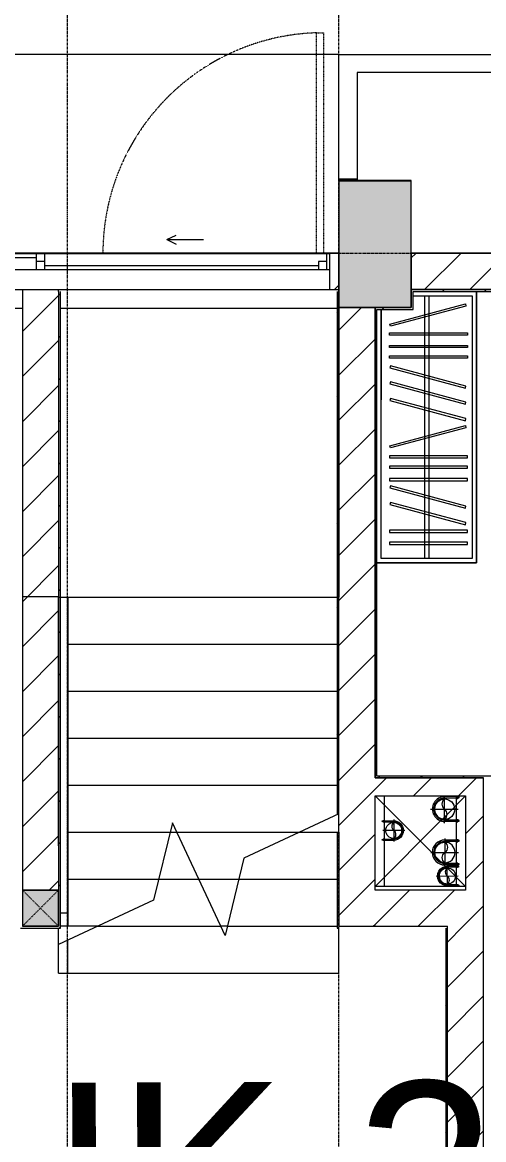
# Model space of a CAD drawing. Header units: millimetres. Extents: x -24439 to 198341, y -52871 to 149926.
# Drawn here: x 44202 to 46753, y 73337 to 79514 of the extents above; entities that cross this region are included whole.
import ezdxf

# ---------------------------------------------------------------- set-up
doc = ezdxf.new("R2010")
doc.units = ezdxf.units.MM
for name, pattern in [('Dash', [6, 3, -3]), ('Grid Line', [22.225, 12.7, -3.175, 3.175, -3.175]), ('IMPORT-CENTER _3_', [10.16, 6.35, -1.27, 1.27, -1.27]), ('NET VAN', [1.06, 0.53, -0.53]), ('Overhead', [3.96875, 2.38125, -1.5875])]:
    doc.linetypes.add(name, pattern=pattern)
for name, color, linetype, lineweight in [('0-1', 7, 'Continuous', 5), ('0-2', 9, 'Continuous', 9), ('A-DETL-GENF-2', 9, 'NET VAN', 9), ('A-DOOR', 31, 'Continuous', 9), ('A-FLOR', 192, 'Continuous', 9), ('A-FLOR-1', 9, 'Continuous', 9), ('A-FLOR-HRAL', 11, 'Continuous', 9), ('A-GLAZ', 151, 'Continuous', 9), ('A-WALL', 113, 'Continuous', 9), ('A-WALL-3', 113, 'Continuous', 18), ('A-WALL-PATT-2', 9, 'Continuous', 9), ('A-WALL-PATT-3', 111, 'Continuous', 9), ('G-IMPT', 8, 'Continuous', 9), ('G-IMPT-2', 8, 'IMPORT-CENTER _3_', 9), ('G-IMPT-6', 7, 'Continuous', 9), ('I-FURN-1', 9, 'Continuous', 9), ('I-WALL-1', 253, 'Continuous', 18), ('I-WALL-3', 2, 'Continuous', 18), ('M-EQPM', 50, 'Continuous', 9), ('S-BEAM-1', 9, 'Continuous', 9), ('S-COLS', 52, 'Continuous', 9), ('S-COLS-1', 254, 'Continuous', 5), ('S-COLS-2', 253, 'Continuous', 18), ('S-COLS-4', 52, 'Continuous', 18), ('S-COLS-5', 52, 'Dash', 9), ('S-COLS-HDLN', 52, 'Dash', 9), ('S-GRID-1', 1, 'Grid Line', 9), ('S-STRS', 31, 'Continuous', 9), ('S-STRS-MBND', 31, 'Overhead', 9), ('S-STRS-MBND-1', 31, 'Continuous', 9)]:
    doc.layers.add(name, color=color, linetype=linetype, lineweight=lineweight)
doc.styles.add('Arial_4', font='arial_0.ttf', dxfattribs={"height": 1000})
pattern_1 = [(45, (0, 0), (-116.67262, 116.67262), [])]
pattern_2 = [(45, (0, 0), (-124.4508, 124.4508), [])]

# ---------------------------------------------------------------- blocks, each defined once
blk = doc.blocks.new('NCV_TKTC_KET CAU_rvt-1-TKCS_MB ĐỊNH VỊ CAO ĐỘ THIẾT KẾ')
at = {"layer": 'S-COLS-1'}
blk.add_hatch(color=256, dxfattribs=at).paths.add_polyline_path([(46352.6, 77936.9), (46352.6, 78636.9), (45952.6, 78636.9), (45952.6, 77936.9)])
at = {"layer": 'A-FLOR-1'}
for p, q in [((44453, 76336.9), (45942.6, 76336.9)), ((46152.6, 74737.4), (46152.6, 75237.4)), ((46652.6, 74737.4), (46152.6, 74737.4))]:
    blk.add_line(p, q, dxfattribs=at)
at = {"layer": 'S-BEAM-1'}
for p, q in [((42652.6, 77933.2), (44202.6, 77933.2)), ((44412.3, 77933.2), (45942.8, 77933.2))]:
    blk.add_line(p, q, dxfattribs=at)
at = {"layer": 'S-COLS-2'}
for p, q in [((46352.6, 78636.9), (45952.6, 78636.9)), ((45952.6, 78636.9), (45952.6, 77936.9)), ((46352.6, 77936.9), (46352.6, 78636.9)), ((45952.6, 77936.9), (46352.6, 77936.9))]:
    blk.add_line(p, q, dxfattribs=at)
blk = doc.blocks.new('TU QUAN AO-SUITE ROOM_3 - TU QUAN AO-SUITE ROOM_3-V119-TKCS_MB ĐỊNH VỊ CAO ĐỘ THIẾT KẾ')
at = {"layer": 'I-FURN-1'}
for p, q in [((0, -1500), (0, 0)), ((0, 0), (0, -1500)), ((-350, -24), (-24, -24)), ((-287, -24), (-287, -576)), ((-263, -24), (-263, -576)), ((-24, -24), (-24, -1476)), ((-526, -1476), (-526, -100)), ((-526, -100), (-526, -600)), ((-478.3, -181.1), (-61.3, -69.4)), ((-58.2, -80.9), (-475.2, -192.7)), ((-61.3, -69.4), (-58.2, -80.9)), ((-475.2, -192.7), (-478.3, -181.1)), ((-480.1, -229.7), (-50.1, -229.7)), ((-480.1, -241.7), (-480.1, -229.7)), ((-50.1, -241.7), (-480.1, -241.7)), ((-50.1, -229.7), (-50.1, -241.7)), ((-480.1, -299.2), (-50.1, -299.2)), ((-480.1, -311.2), (-480.1, -299.2)), ((-50.1, -299.2), (-50.1, -311.2)), ((-50.1, -311.2), (-480.1, -311.2)), ((-480.1, -356.4), (-50.1, -356.4)), ((-480.1, -368.4), (-480.1, -356.4)), ((-50.1, -368.4), (-480.1, -368.4)), ((-50.1, -356.4), (-50.1, -368.4)), ((-475.2, -411.5), (-478.3, -423.1)), ((-478.3, -423.1), (-61.3, -534.9)), ((-58.2, -523.3), (-475.2, -411.5)), ((-475.2, -500.3), (-478.3, -511.9)), ((-478.3, -511.9), (-61.3, -623.6)), ((-58.2, -612.1), (-475.2, -500.3)), ((-61.3, -534.9), (-58.2, -523.3)), ((-526, -1476), (-526, -600)), ((-475.2, -591.5), (-478.3, -603.1)), ((-478.3, -603.1), (-61.3, -714.9)), ((-58.2, -703.3), (-475.2, -591.5)), ((-287, -576), (-287, -1476)), ((-263, -576), (-263, -1476)), ((-61.3, -623.6), (-58.2, -612.1)), ((-61.3, -714.9), (-58.2, -703.3)), ((-478.3, -853.9), (-61.3, -742.1)), ((-58.2, -753.7), (-475.2, -865.5)), ((-61.3, -742.1), (-58.2, -753.7)), ((-475.2, -865.5), (-478.3, -853.9)), ((-480.1, -908.6), (-480.1, -920.6)), ((-480.1, -908.6), (-480.1, -920.6)), ((-50.1, -908.6), (-480.1, -908.6)), ((-480.1, -920.6), (-50.1, -920.6)), ((-50.1, -920.6), (-50.1, -908.6)), ((-480.1, -965.8), (-480.1, -977.8)), ((-480.1, -965.8), (-480.1, -977.8)), ((-50.1, -965.8), (-480.1, -965.8)), ((-480.1, -977.8), (-50.1, -977.8)), ((-50.1, -977.8), (-50.1, -965.8)), ((-480.1, -1035.3), (-480.1, -1047.3)), ((-480.1, -1035.3), (-480.1, -1047.3)), ((-50.1, -1035.3), (-480.1, -1035.3)), ((-480.1, -1047.3), (-50.1, -1047.3)), ((-50.1, -1047.3), (-50.1, -1035.3)), ((-475.2, -1075.3), (-478.3, -1086.9)), ((-478.3, -1086.9), (-61.3, -1198.6)), ((-58.2, -1187.1), (-475.2, -1075.3)), ((-475.2, -1166.5), (-478.3, -1178.1)), ((-58.2, -1278.3), (-475.2, -1166.5)), ((-478.3, -1178.1), (-61.3, -1289.9)), ((-61.3, -1198.6), (-58.2, -1187.1)), ((-61.3, -1289.9), (-58.2, -1278.3)), ((-480.1, -1320.5), (-480.1, -1332.5)), ((-480.1, -1320.5), (-480.1, -1332.5)), ((-50.1, -1320.5), (-480.1, -1320.5)), ((-480.1, -1332.5), (-50.1, -1332.5)), ((-50.1, -1332.5), (-50.1, -1320.5)), ((-480.1, -1386.9), (-480.1, -1398.9)), ((-480.1, -1386.9), (-480.1, -1398.9)), ((-50.1, -1386.9), (-480.1, -1386.9)), ((-480.1, -1398.9), (-50.1, -1398.9)), ((-50.1, -1398.9), (-50.1, -1386.9)), ((-24, -1476), (-526, -1476)), ((-550, -1500), (0, -1500)), ((0, -1500), (-550, -1500))]:
    blk.add_line(p, q, dxfattribs=at)
blk = doc.blocks.new('NCV_TKTC_TANG 1_rvt-1-TKCS_MB ĐỊNH VỊ CAO ĐỘ THIẾT KẾ')
at = {"layer": 'A-WALL-PATT-2'}
h = blk.add_hatch(dxfattribs=at)
h.set_pattern_fill('FP_3', color=256, style=0, pattern_type=2)
h.set_pattern_definition(pattern_1)
h.paths.add_polyline_path([(50452.5, 78026.9), (50452.6, 78026.9), (50452.5, 78036.9), (46352.6, 78036.9), (46352.6, 78026.9), (50442.6, 78026.9)])
h = blk.add_hatch(dxfattribs=at)
h.set_pattern_fill('FP_3', color=256, style=0, pattern_type=2)
h.set_pattern_definition(pattern_1)
h.paths.add_polyline_path([(46162.6, 75346.9), (46162.6, 77936.9), (46152.6, 77936.9), (46152.6, 75346.9)])
h = blk.add_hatch(dxfattribs=at)
h.set_pattern_fill('FP_3', color=256, style=0, pattern_type=2)
h.set_pattern_definition(pattern_1)
h.paths.add_polyline_path([(46352.6, 77926.9), (46352.6, 77936.9), (46162.6, 77936.9), (46162.6, 77926.9)])
h = blk.add_hatch(dxfattribs=at)
h.set_pattern_fill('FP_3', color=256, style=0, pattern_type=2)
h.set_pattern_definition(pattern_1)
h.paths.add_polyline_path([(46152.6, 75336.9), (46852.6, 75336.9), (46852.6, 75346.9), (46152.6, 75346.9)])
h.paths.add_polyline_path([(47652.6, 75336.9), (50452.6, 75336.9), (50452.6, 75346.9), (47652.6, 75346.9)])
at = {"layer": 'I-WALL-1'}
for p, q in [((49052.5, 78036.9), (46352.6, 78036.9)), ((46352.6, 78036.9), (46352.6, 78026.9)), ((46352.6, 78026.9), (46352.6, 77936.9)), ((46362.6, 78026.9), (50442.6, 78026.9)), ((46362.6, 77926.9), (46362.6, 78026.9)), ((46162.6, 77936.9), (46152.6, 77936.9)), ((46152.6, 77936.9), (46152.6, 75346.9)), ((46352.6, 77936.9), (46162.6, 77936.9)), ((46162.6, 75346.9), (46162.6, 77926.9)), ((46162.6, 77926.9), (46352.6, 77926.9)), ((46352.6, 77926.9), (46362.6, 77926.9)), ((46152.6, 75346.9), (46152.6, 75336.9)), ((46152.6, 75336.9), (46752.6, 75336.9)), ((46852.6, 75346.9), (46162.6, 75346.9))]:
    blk.add_line(p, q, dxfattribs=at)
at = {"layer": 'I-FURN-1'}
blk.add_blockref('TU QUAN AO-SUITE ROOM_3 - TU QUAN AO-SUITE ROOM_3-V119-TKCS_MB ĐỊNH VỊ CAO ĐỘ THIẾT KẾ', (46712.6, 78026.9), dxfattribs=at)
blk = doc.blocks.new('FD_01 - FD_01-1200x2200mm-1787917-TKCS_MB ĐỊNH VỊ CAO ĐỘ THIẾT KẾ')
at = {"layer": 'A-DETL-GENF-2'}
for p, q in [((570, 100), (570, 1320)), ((570, 1320), (610, 1320)), ((610, 1320), (610, 100))]:
    blk.add_line(p, q, dxfattribs=at)
blk.add_arc((610, 100), 1220, 91.87889, 180, dxfattribs=at)
blk = doc.blocks.new('1_FAMILY RVT - W01-WxH 1000x3200-3536800-TKCS_MB ĐỊNH VỊ CAO ĐỘ THIẾT KẾ')
at = {"layer": 'A-GLAZ'}
for p, q in [((698.4, 172.39), (749.2, 197.79)), ((698.4, 172.39), (749.2, 146.99)), ((698.4, 172.39), (901.6, 172.39)), ((-1600, 96.19), (-1600, -103.81)), ((1600, 96.19), (-1600, 96.19)), ((-1600, 96.19), (-1536.5, 96.19)), ((-1580.95, 96.19), (-1580.95, 7.29)), ((-1536.5, 96.19), (-22.225, 96.19)), ((-1536.5, 96.19), (-1536.5, 51.74)), ((-1536.5, 73.965), (-22.225, 73.965)), ((-22.225, 7.29), (-22.225, 96.19)), ((-22.225, 96.19), (22.225, 96.19)), ((22.225, 96.19), (1580.95, 96.19)), ((22.225, 96.19), (22.225, 7.29)), ((1580.95, 96.19), (1600, 96.19)), ((1580.95, 96.19), (1580.95, 7.29)), ((1600, -103.81), (1600, 96.19)), ((-1600, 7.29), (-1580.95, 7.29)), ((-1536.5, 51.74), (-1580.95, 51.74)), ((-1580.95, 7.29), (-22.225, 7.29)), ((22.225, 51.74), (-22.225, 51.74)), ((-22.225, 7.29), (22.225, 7.29)), ((22.225, 29.515), (1536.5, 29.515)), ((22.225, 7.29), (1536.5, 7.29)), ((1536.5, 51.74), (1536.5, 7.29)), ((1580.95, 51.74), (1536.5, 51.74)), ((1536.5, 7.29), (1600, 7.29)), ((-1600, -103.81), (1600, -103.81))]:
    blk.add_line(p, q, dxfattribs=at)
blk = doc.blocks.new('Top Rail Type - Top Rail_Internal_-1529855-TKCS_MB ĐỊNH VỊ CAO ĐỘ THIẾT KẾ')
at = {"layer": 'A-FLOR-HRAL'}
for p, q in [((44412.6, 76336.9), (44453, 76336.9)), ((44453, 76336.9), (44453, 74591.5)), ((44412.6, 74591.5), (44453, 74591.5)), ((44453, 74591.5), (44453, 74516.9))]:
    blk.add_line(p, q, dxfattribs=at)
blk = doc.blocks.new('Top Rail Type - Top Rail_Internal_-V166-TKCS_MB ĐỊNH VỊ CAO ĐỘ THIẾT KẾ')
at = {"layer": 'A-FLOR-HRAL'}
for p, q in [((44412.6, 76336.9), (44453, 76336.9)), ((44453, 74591.5), (44453, 76336.9)), ((44453, 74516.9), (44453, 74591.5))]:
    blk.add_line(p, q, dxfattribs=at)
blk = doc.blocks.new('Top Rail Type - Top Rail_Internal_-1747916-TKCS_MB ĐỊNH VỊ CAO ĐỘ THIẾT KẾ')
at = {"layer": 'A-FLOR-HRAL'}
for p, q in [((44453, 74439), (44403, 74415.7)), ((44453, 74256.9), (44453, 74439)), ((44403, 74256.9), (44403, 74415.7)), ((44403, 74256.9), (44453, 74256.9))]:
    blk.add_line(p, q, dxfattribs=at)
blk = doc.blocks.new('TKTC_XREF_251221_MB TANG 1 - TKTC_XREF_260130_MB TANG 1_dwg_CUM U_DN100-4202115-TKCS_MB ĐỊNH VỊ CAO ĐỘ THIẾT KẾ')
at = {"layer": 'G-IMPT'}
blk.add_hatch(color=256, dxfattribs=at).paths.add_polyline_path([(0, -61), (0, -57), (14.8, -55.1), (28.5, -49.4), (40.3, -40.3), (49.4, -28.5), (55.1, -14.8), (57, 0), (55.1, 14.8), (49.4, 28.5), (40.3, 40.3), (28.5, 49.4), (14.8, 55.1), (0, 57), (0, 61), (15.8, 58.9), (35.4, 49), (43.1, 43.1), (52.8, 30.5), (58.9, 15.8), (61, 0), (58.9, -15.8), (52.8, -30.5), (43.1, -43.1), (30.5, -52.8), (15.8, -58.9)])
for p, q in [((-79.1, 66.6), (-79.1, 63.4)), ((-76.6, 66.6), (-76.6, 63.4)), ((-74.6, 66.6), (-74.6, 63.4)), ((-72.7, 69.3), (-72.7, 60.7)), ((-66.9, 67.9), (-71.7, 67.9)), ((-66.9, 62.1), (-71.7, 62.1)), ((-65, 69), (0, 69)), ((-79.1, -63.4), (-79.1, -66.6)), ((-76.6, -63.4), (-76.6, -66.6)), ((-74.6, -63.4), (-74.6, -66.6)), ((-72.7, -60.7), (-72.7, -69.3)), ((-66.9, -62.1), (-71.7, -62.1)), ((-66.9, -67.9), (-71.7, -67.9)), ((-65, -69), (0, -69))]:
    blk.add_line(p, q, dxfattribs=at)
at = {"layer": 'G-IMPT', "flags": 128}
for points in [[(-72.7, 67.6), (-78.1, 67.6), (-78.1, 62.4), (-72.7, 62.4)], [(-71.7, 59.2), (-66.9, 59.2), (-66.9, 70.8), (-71.7, 70.8)], [(-66.9, 70.8), (-66.9, 72.7), (-65, 72.7), (-65, 57.3), (-66.9, 57.3), (-66.9, 59.2)], [(-65, 61), (0, 61), (0, 57)], [(-72.7, -62.4), (-78.1, -62.4), (-78.1, -67.6), (-72.7, -67.6)], [(-71.7, -70.8), (-66.9, -70.8), (-66.9, -59.2), (-71.7, -59.2)], [(-66.9, -59.2), (-66.9, -57.3), (-65, -57.3), (-65, -72.7), (-66.9, -72.7), (-66.9, -70.8)], [(-65, -61), (0, -61), (0, -57)]]:
    blk.add_lwpolyline(points, dxfattribs=at)
at = {"layer": 'G-IMPT'}
for centre, radius, start, end in [((-78.1, 66.6), 0.96, 90, 180), ((-78.1, 63.4), 0.96, 180, 270), ((-71.1, 69.3), 1.56, 112.61986, 247.38014), ((-67.9, 65), 4.8, 143.1301, 216.8699), ((-71.1, 60.7), 1.56, 112.61986, 247.38014), ((0, 0), 69, 270, 90), ((0, 0), 61, 270, 90), ((0, 0), 57, 270, 90), ((-78.1, -63.4), 0.96, 90, 180), ((-78.1, -66.6), 0.96, 180, 270), ((-71.1, -60.7), 1.56, 112.61986, 247.38014), ((-67.9, -65), 4.8, 143.1301, 216.8699), ((-71.1, -69.3), 1.56, 112.61986, 247.38014)]:
    blk.add_arc(centre, radius, start, end, dxfattribs=at)
blk = doc.blocks.new('TKTC_XREF_251221_MB TANG 1 - TKTC_XREF_260130_MB TANG 1_dwg_$cc-4202117-TKCS_MB ĐỊNH VỊ CAO ĐỘ THIẾT KẾ')
at = {"layer": 'G-IMPT'}
blk.add_circle((0, 0), 0.5, dxfattribs=at)
for centre, radius, start, end in [((0, 0), 0.5, 90, 270), ((0.188, 0.25), 0.313, 126.8699, 233.1301), ((-0.188, -0.25), 0.313, 306.8699, 53.1301)]:
    blk.add_arc(centre, radius, start, end, dxfattribs=at)
at = {"layer": 'G-IMPT-2'}
for p, q in [((-0.673, 0), (0.673, 0)), ((0, -0.673), (0, 0.673))]:
    blk.add_line(p, q, dxfattribs=at)
blk = doc.blocks.new('TKTC_XREF_251221_MB TANG 1 - TKTC_XREF_260130_MB TANG 1_dwg_$cc-V252-TKCS_MB ĐỊNH VỊ CAO ĐỘ THIẾT KẾ')
at = {"layer": 'G-IMPT'}
blk.add_circle((0, 0), 0.5, dxfattribs=at)
for centre, radius, start, end in [((0, 0), 0.5, 90, 270), ((0.188, 0.25), 0.313, 126.8699, 233.1301), ((-0.188, -0.25), 0.313, 306.8699, 53.1301)]:
    blk.add_arc(centre, radius, start, end, dxfattribs=at)
at = {"layer": 'G-IMPT-2'}
for p, q in [((0, -0.673), (0, 0.647)), ((-0.673, 0), (0.673, 0))]:
    blk.add_line(p, q, dxfattribs=at)
blk = doc.blocks.new('TKTC_XREF_251221_MB TANG 1 - TKTC_XREF_260130_MB TANG 1_dwg_$cc-4202118-TKCS_MB ĐỊNH VỊ CAO ĐỘ THIẾT KẾ')
at = {"layer": 'G-IMPT'}
blk.add_circle((0, 0), 0.5, dxfattribs=at)
for centre, radius, start, end in [((0, 0), 0.5, 90, 270), ((0.188, 0.25), 0.313, 126.8699, 233.1301), ((-0.188, -0.25), 0.313, 306.8699, 53.1301)]:
    blk.add_arc(centre, radius, start, end, dxfattribs=at)
at = {"layer": 'G-IMPT-2'}
for p, q in [((-0.673, 0), (0.673, 0)), ((0, -0.673), (0, 0.673))]:
    blk.add_line(p, q, dxfattribs=at)
blk = doc.blocks.new('TKTC_XREF_251221_MB TANG 1 - TKTC_XREF_260130_MB TANG 1_dwg_$cc-4202122-TKCS_MB ĐỊNH VỊ CAO ĐỘ THIẾT KẾ')
at = {"layer": 'G-IMPT'}
blk.add_circle((0, 0), 0.5, dxfattribs=at)
for centre, radius, start, end in [((0, 0), 0.5, 90, 270), ((0.188, 0.25), 0.313, 126.8699, 233.1301), ((-0.188, -0.25), 0.313, 306.8699, 53.1301)]:
    blk.add_arc(centre, radius, start, end, dxfattribs=at)
at = {"layer": 'G-IMPT-2'}
for p, q in [((0, -0.673), (0, 0.673)), ((-0.673, 0), (0.673, 0))]:
    blk.add_line(p, q, dxfattribs=at)
blk = doc.blocks.new('TKTC_XREF_251221_MB TANG 1 - TKTC_XREF_260130_MB TANG 1_dwg_CUM U_DN100-4202112-TKCS_MB ĐỊNH VỊ CAO ĐỘ THIẾT KẾ')
at = {"layer": 'G-IMPT'}
blk.add_hatch(color=256, dxfattribs=at).paths.add_polyline_path([(0, 61), (0, 57), (14.8, 55.1), (28.5, 49.4), (40.3, 40.3), (49.4, 28.5), (55.1, 14.8), (57, 0), (55.1, -14.8), (49.4, -28.5), (40.3, -40.3), (28.5, -49.4), (14.8, -55.1), (0, -57), (0, -61), (15.8, -58.9), (30.5, -52.8), (43.1, -43.1), (52.8, -30.5), (58.9, -15.8), (61, 0), (58.9, 15.8), (52.8, 30.5), (43.1, 43.1), (30.5, 52.8), (15.8, 58.9)])
for p, q in [((-79.1, 66.6), (-79.1, 63.4)), ((-76.6, 66.6), (-76.6, 63.4)), ((-74.6, 66.6), (-74.6, 63.4)), ((-72.7, 69.3), (-72.7, 60.7)), ((-66.9, 67.9), (-71.7, 67.9)), ((-66.9, 62.1), (-71.7, 62.1)), ((-65, 69), (0, 69)), ((-72.7, -60.7), (-72.7, -69.3)), ((-79.1, -63.4), (-79.1, -66.6)), ((-76.6, -63.4), (-76.6, -66.6)), ((-74.6, -63.4), (-74.6, -66.6)), ((-66.9, -62.1), (-71.7, -62.1)), ((-66.9, -67.9), (-71.7, -67.9)), ((-65, -69), (0, -69))]:
    blk.add_line(p, q, dxfattribs=at)
at = {"layer": 'G-IMPT', "flags": 128}
for points in [[(-72.7, 67.6), (-78.1, 67.6), (-78.1, 62.4), (-72.7, 62.4)], [(-71.7, 59.2), (-66.9, 59.2), (-66.9, 70.8), (-71.7, 70.8)], [(-66.9, 70.8), (-66.9, 72.7), (-65, 72.7), (-65, 57.3), (-66.9, 57.3), (-66.9, 59.2)], [(-65, 61), (0, 61), (0, 57)], [(-71.7, -70.8), (-66.9, -70.8), (-66.9, -59.2), (-71.7, -59.2)], [(-66.9, -59.2), (-66.9, -57.3), (-65, -57.3), (-65, -72.7), (-66.9, -72.7), (-66.9, -70.8)], [(-65, -61), (0, -61), (0, -57)], [(-72.7, -62.4), (-78.1, -62.4), (-78.1, -67.6), (-72.7, -67.6)]]:
    blk.add_lwpolyline(points, dxfattribs=at)
at = {"layer": 'G-IMPT'}
for centre, radius, start, end in [((-78.1, 66.6), 0.96, 90, 180), ((-78.1, 63.4), 0.96, 180, 270), ((-71.1, 69.3), 1.56, 112.61986, 247.38014), ((-67.9, 65), 4.8, 143.1301, 216.8699), ((-71.1, 60.7), 1.56, 112.61986, 247.38014), ((0, 0), 69, 270, 90), ((0, 0), 61, 270, 90), ((0, 0), 57, 270, 90), ((-71.1, -60.7), 1.56, 112.61986, 247.38014), ((-78.1, -63.4), 0.96, 90, 180), ((-78.1, -66.6), 0.96, 180, 270), ((-67.9, -65), 4.8, 143.1301, 216.8699), ((-71.1, -69.3), 1.56, 112.61986, 247.38014)]:
    blk.add_arc(centre, radius, start, end, dxfattribs=at)
blk = doc.blocks.new('TKTC_XREF_251221_MB TANG 1 - TKTC_XREF_260130_MB TANG 1_dwg-4202109-TKCS_MB ĐỊNH VỊ CAO ĐỘ THIẾT KẾ')
at = {"layer": 'G-IMPT'}
blk.add_line((-148199.1, -323108.1), (-156799.1, -323108.1), dxfattribs=at)
at = {"layer": 'G-IMPT', "flags": 128}
for points in [[(-157199.1, -323108.1), (-160499, -323108.1), (-160499, -322706.4), (-160899, -322706.4), (-160899, -322709.7)], [(-156799.1, -322709.7), (-156799.1, -322706.4), (-157199.1, -322706.4), (-157199.1, -322709.7)], [(-156999.1, -326109.3), (-156949.1, -326109.7), (-156949.1, -326609.5), (-156998.9, -326609.2), (-156998.9, -326109.3)], [(-156549.2, -326109.3), (-156499.2, -326109.7), (-156499.2, -326609.5), (-156548.9, -326609.2), (-156548.9, -326109.3)]]:
    blk.add_lwpolyline(points, dxfattribs=at)
for name, p, xscale, yscale, zscale, rotation in [('TKTC_XREF_251221_MB TANG 1 - TKTC_XREF_260130_MB TANG 1_dwg_$cc-V252-TKCS_MB ĐỊNH VỊ CAO ĐỘ THIẾT KẾ', (-156615.8, -326182.8), 113.7150000000092, 113.7150000000092, 113.7150000000092, 359.9990086636432), ('TKTC_XREF_251221_MB TANG 1 - TKTC_XREF_260130_MB TANG 1_dwg_CUM U_DN100-4202112-TKCS_MB ĐỊNH VỊ CAO ĐỘ THIẾT KẾ', (-156614, -326181.8), 0.9975000000000005, 0.9975000000000005, 0.9975000000000005, 180.000991338195), ('TKTC_XREF_251221_MB TANG 1 - TKTC_XREF_260130_MB TANG 1_dwg_$cc-4202118-TKCS_MB ĐỊNH VỊ CAO ĐỘ THIẾT KẾ', (-156895.4, -326300.2), 90.00000000005119, 90.00000000005119, 90.00000000005119, 180.3740267799373), ('TKTC_XREF_251221_MB TANG 1 - TKTC_XREF_260130_MB TANG 1_dwg_CUM U_DN100-4202112-TKCS_MB ĐỊNH VỊ CAO ĐỘ THIẾT KẾ', (-156613.9, -326421.9), 0.9974999999999965, 0.9974999999999965, 0.9974999999999965, 180.0009913385626), ('TKTC_XREF_251221_MB TANG 1 - TKTC_XREF_260130_MB TANG 1_dwg_$cc-4202117-TKCS_MB ĐỊNH VỊ CAO ĐỘ THIẾT KẾ', (-156600, -326552.1), 90.00000000005119, 90.00000000005119, 90.00000000005119, 0.3740267799372842)]:
    blk.add_blockref(name, p, dxfattribs=dict(xscale=xscale, yscale=yscale, zscale=zscale, rotation=rotation))
at = {"extrusion": (0, 0, -1)}
for name, p, xscale, yscale, zscale, rotation in [('TKTC_XREF_251221_MB TANG 1 - TKTC_XREF_260130_MB TANG 1_dwg_CUM U_DN100-4202115-TKCS_MB ĐỊNH VỊ CAO ĐỘ THIẾT KẾ', (156897.4, -326300.2), 0.7894736842105242, 0.7894736842105242, -0.7894736842105242, 179.6259732184666), ('TKTC_XREF_251221_MB TANG 1 - TKTC_XREF_260130_MB TANG 1_dwg_$cc-4202122-TKCS_MB ĐỊNH VỊ CAO ĐỘ THIẾT KẾ', (156613.9, -326421.9), 113.7150000000092, 113.7150000000092, -113.7150000000092, 179.9990086636432), ('TKTC_XREF_251221_MB TANG 1 - TKTC_XREF_260130_MB TANG 1_dwg_CUM U_DN100-4202115-TKCS_MB ĐỊNH VỊ CAO ĐỘ THIẾT KẾ', (156600, -326552.2), 0.7894736842105242, 0.7894736842105242, -0.7894736842105242, 359.6259732184666)]:
    blk.add_blockref(name, p, dxfattribs=dict(at, xscale=xscale, yscale=yscale, zscale=zscale, rotation=rotation))
blk = doc.blocks.new('TKTC_XREF_251221_MB TANG 1 - TKTC_XREF_251221_MB TANG 1-2038492-TKCS_MB ĐỊNH VỊ CAO ĐỘ THIẾT KẾ')
blk.add_blockref('TKTC_XREF_251221_MB TANG 1 - TKTC_XREF_260130_MB TANG 1_dwg-4202109-TKCS_MB ĐỊNH VỊ CAO ĐỘ THIẾT KẾ', (169499.1, 384109.7))
blk = doc.blocks.new('G1_SOF - BO TRU - 200x200-3050151-TKCS_MB ĐỊNH VỊ CAO ĐỘ THIẾT KẾ')
at = {"layer": 'S-COLS-HDLN'}
for p, q in [((-100, 100), (100, -100)), ((100, 100), (-100, -100))]:
    blk.add_line(p, q, dxfattribs=at)
blk = doc.blocks.new('NCV_TKCS_251209_TONG THE HIEN TRANG SAN DUONG - NCV_TKCS_HIEN TRANG_251209a_dwg-1612995-TKCS_MB ĐỊNH VỊ CAO ĐỘ THIẾT KẾ')
at = {"layer": 'G-IMPT-6', "insert": (563514431.3, 1145028796.9), "char_height": 1000, "width": 3706.531, "attachment_point": 1, "rotation": 16.96142, "line_spacing_factor": 0.941778, "style": 'Arial_4'}
blk.add_mtext('HK 2', dxfattribs=at)
blk = doc.blocks.new('NCV_TKCS_251209_TONG THE HIEN TRANG SAN DUONG - NCV_TKCS_251209_TONG THE HIEN TRANG SAN DUONG-1605292-TKCS_MB ĐỊNH VỊ CAO ĐỘ THIẾT KẾ')
at = {"rotation": 343.2379237072182}
blk.add_blockref('NCV_TKCS_251209_TONG THE HIEN TRANG SAN DUONG - NCV_TKCS_HIEN TRANG_251209a_dwg-1612995-TKCS_MB ĐỊNH VỊ CAO ĐỘ THIẾT KẾ', (-869777547.7, -933796958.8), dxfattribs=at)

msp = doc.modelspace()

# ---------------------------------------------------------------- hatches: boundary and pattern name
at = {"layer": 'A-WALL-PATT-3'}
h = msp.add_hatch(dxfattribs=at)
h.set_pattern_fill('FP_1', color=256, style=0, pattern_type=2)
h.set_pattern_definition(pattern_2)
h.paths.add_polyline_path([(45952.6, 78036.9), (45952.6, 78236.9), (45902.6, 78236.9), (45902.6, 78036.9)])
h.paths.add_polyline_path([(42652.6, 78036.9), (42702.6, 78036.9), (42702.6, 78236.9), (42652.6, 78236.9)])
h = msp.add_hatch(dxfattribs=at)
h.set_pattern_fill('FP_1', color=256, style=0, pattern_type=2)
h.set_pattern_definition(pattern_2)
h.paths.add_polyline_path([(46510.4, 78036.9), (49052.5, 78036.9), (49052.5, 78236.9), (46352.6, 78236.9), (46352.6, 78036.9)])
h = msp.add_hatch(dxfattribs=at)
h.set_pattern_fill('FP_1', color=256, style=0, pattern_type=2)
h.set_pattern_definition(pattern_2)
h.paths.add_polyline_path([(44402.6, 74716.9), (44402.6, 78036.9), (44202.6, 78036.9), (44202.6, 74716.9)])
h = msp.add_hatch(dxfattribs=at)
h.set_pattern_fill('FP_8', color=256, style=0, pattern_type=2)
h.set_pattern_definition(pattern_1)
h.paths.add_polyline_path([(44402.6, 74506.9), (44412.6, 74506.9), (44412.6, 78026.9), (44402.6, 78026.9), (44402.6, 74516.9)])
h = msp.add_hatch(dxfattribs=at)
h.set_pattern_fill('FP_8', color=256, style=0, pattern_type=2)
h.set_pattern_definition(pattern_1)
h.paths.add_polyline_path([(45942.6, 74506.9), (45952.6, 74506.9), (45951.1, 75036.9), (45942.6, 75036.9), (45942.6, 74882.7)])
h.paths.add_polyline_path([(45942.6, 75133.7), (45952.6, 75138.3), (45952.6, 78026.9), (45942.6, 78026.9), (45942.6, 75138.3)])
h = msp.add_hatch(dxfattribs=at)
h.set_pattern_fill('FP_1', color=256, style=0, pattern_type=2)
h.set_pattern_definition(pattern_2)
h.paths.add_polyline_path([(46152.6, 74516.9), (46152.6, 77936.9), (45952.6, 77936.9), (45952.6, 74516.9)])
h = msp.add_hatch(dxfattribs=at)
h.set_pattern_fill('FP_1', color=256, style=0, pattern_type=2)
h.set_pattern_definition(pattern_2)
h.paths.add_polyline_path([(46510.4, 75237.4), (46652.6, 75237.4), (46652.6, 75337.4), (46152.6, 75337.4), (46152.6, 75237.4)])
h = msp.add_hatch(dxfattribs=at)
h.set_pattern_fill('FP_1', color=256, style=0, pattern_type=2)
h.set_pattern_definition(pattern_2)
h.paths.add_polyline_path([(46652.6, 74516.9), (46752.6, 74516.9), (46752.6, 75337.4), (46652.6, 75337.4), (46652.6, 74716.9)])
h = msp.add_hatch(dxfattribs=at)
h.set_pattern_fill('FP_1', color=256, style=0, pattern_type=2)
h.set_pattern_definition(pattern_2)
h.paths.add_polyline_path([(46652.6, 74516.9), (46652.6, 74716.9), (46152.6, 74716.9), (46152.6, 74516.9), (46552.6, 74516.9)])
h = msp.add_hatch(dxfattribs=at)
h.set_pattern_fill('FP_8', color=256, style=0, pattern_type=2)
h.set_pattern_definition(pattern_1)
h.paths.add_polyline_path([(46552.6, 72796.9), (46552.6, 74506.9), (46542.6, 74506.9), (46542.6, 72796.9)])
h = msp.add_hatch(dxfattribs=at)
h.set_pattern_fill('FP_1', color=256, style=0, pattern_type=2)
h.set_pattern_definition(pattern_2)
h.paths.add_polyline_path([(46552.6, 70036.9), (46752.6, 70036.9), (46752.6, 70195.3), (46552.6, 70195.3)])
h.paths.add_polyline_path([(46712.6, 71285.3), (46752.6, 71285.3), (46752.6, 71511.9), (46552.6, 71511.9), (46552.6, 71285.3)])
h.paths.add_polyline_path([(46552.6, 71711.9), (46752.6, 71711.9), (46752.6, 74516.9), (46552.6, 74516.9), (46552.6, 71926.9)])
at = {"layer": 'S-COLS-1'}
msp.add_hatch(color=256, dxfattribs=at).paths.add_polyline_path([(44202.6, 74516.9), (44402.6, 74516.9), (44402.6, 74716.9), (44202.6, 74716.9)])

# ---------------------------------------------------------------- linework, layer by layer
at = {"layer": '0-2'}
for p, q in [((46152.6, 75237.4), (46478.7, 74911.3)), ((46652.6, 75237.4), (46524.9, 75109.6)), ((46521.4, 75106.2), (46152.6, 74737.4)), ((46524.9, 75109.6), (46522.2, 75106.9)), ((46480.6, 74909.4), (46484.9, 74905.1)), ((46484.9, 74905.1), (46518.1, 74871.8)), ((46519.7, 74870.3), (46522.4, 74867.5)), ((46524.3, 74865.6), (46547.8, 74842.2)), ((46550.3, 74839.6), (46652.6, 74737.4))]:
    msp.add_line(p, q, dxfattribs=at)
at = {"layer": 'A-FLOR'}
for p, q in [((45952.6, 79336.9), (42652.6, 79336.9)), ((45952.6, 78636.9), (45952.6, 78648.6)), ((46052.6, 78648.6), (46052.6, 78636.9)), ((44620, 74516.9), (44412.6, 74516.9)), ((45335.4, 74516.9), (45300, 74516.9))]:
    msp.add_line(p, q, dxfattribs=at)
at = {"layer": 'A-WALL'}
for p, q in [((45952.6, 79336.9), (60552.6, 79336.9)), ((45952.6, 78648.6), (45952.6, 79336.9)), ((60552.6, 79236.9), (46052.6, 79236.9)), ((46052.6, 79236.9), (46052.6, 78648.6)), ((45952.6, 78648.6), (46052.6, 78648.6)), ((45902.6, 78036.9), (45952.6, 78036.9)), ((44202.6, 74716.9), (44402.6, 74716.9)), ((46152.6, 74516.9), (46552.6, 74516.9)), ((46552.6, 72786.9), (46552.6, 74516.9))]:
    msp.add_line(p, q, dxfattribs=at)
at = {"layer": 'A-WALL-3'}
for p, q in [((45952.6, 78236.9), (45902.6, 78236.9)), ((45952.6, 78036.9), (45952.6, 78236.9)), ((49052.5, 78236.9), (46352.6, 78236.9)), ((46352.6, 78236.9), (46352.6, 78036.9)), ((44202.6, 78036.9), (44202.6, 74716.9)), ((44402.6, 78026.9), (44402.6, 78036.9)), ((46352.6, 78036.9), (49052.5, 78036.9)), ((46152.6, 77936.9), (45952.6, 77936.9)), ((46152.6, 75337.4), (46152.6, 77936.9)), ((46752.6, 75337.4), (46152.6, 75337.4)), ((46752.6, 74516.9), (46752.6, 75337.4)), ((46152.6, 74716.9), (46152.6, 75237.4)), ((46152.6, 75237.4), (46652.6, 75237.4)), ((46652.6, 75237.4), (46652.6, 74716.9)), ((45952.6, 75036.9), (45952.6, 74516.9)), ((46652.6, 74716.9), (46152.6, 74716.9)), ((45952.6, 74516.9), (46152.6, 74516.9)), ((46752.6, 71711.9), (46752.6, 74516.9))]:
    msp.add_line(p, q, dxfattribs=at)
at = {"layer": 'I-WALL-3'}
for p, q in [((44402.6, 78026.9), (44402.6, 74516.9)), ((44412.6, 74506.9), (44412.6, 78026.9)), ((45942.6, 78026.9), (45942.6, 75133.7)), ((45952.6, 75138.3), (45952.6, 78026.9)), ((45942.6, 75036.9), (45942.6, 74506.9)), ((44192.6, 74506.9), (44412.6, 74506.9)), ((44402.6, 74516.9), (44202.6, 74516.9)), ((45942.6, 74506.9), (45952.6, 74506.9)), ((46542.6, 74506.9), (46542.6, 72796.9))]:
    msp.add_line(p, q, dxfattribs=at)
at = {"layer": 'S-COLS'}
msp.add_line((44402.6, 74716.9), (44202.6, 74716.9), dxfattribs=at)
at = {"layer": 'S-COLS-4'}
for p, q in [((44202.6, 74716.9), (44202.6, 74516.9)), ((44402.6, 74516.9), (44402.6, 74716.9)), ((44202.6, 74516.9), (44402.6, 74516.9))]:
    msp.add_line(p, q, dxfattribs=at)
at = {"layer": 'S-GRID-1'}
for p, q in [((44452.6, 20960.6), (44452.6, 80482.7)), ((45952.6, 20960.6), (45952.6, 80482.7)), ((131551.8, 78236.9), (29351.8, 78236.9))]:
    msp.add_line(p, q, dxfattribs=at)
at = {"layer": 'S-STRS'}
for p, q in [((44453, 76336.9), (45942.6, 76336.9)), ((44453, 76076.9), (45942.6, 76076.9)), ((44453, 75816.9), (45942.6, 75816.9)), ((44453, 75556.9), (45942.6, 75556.9)), ((44453, 75296.9), (45942.6, 75296.9)), ((45952.6, 75036.9), (45952.6, 75138.3)), ((44453, 75036.9), (45019.8, 75036.9)), ((45019.8, 75036.9), (45056.3, 75036.9)), ((45056.3, 75036.9), (45735.1, 75036.9)), ((45735.1, 75036.9), (45952.6, 75036.9)), ((44453, 74776.9), (44956.6, 74776.9)), ((44956.6, 74776.9), (45177.6, 74776.9)), ((45177.6, 74776.9), (45398.6, 74776.9)), ((45398.6, 74776.9), (45942.6, 74776.9)), ((44620, 74516.9), (45298.8, 74516.9)), ((45335.4, 74516.9), (45942.6, 74516.9)), ((45952.6, 74256.9), (45952.6, 74506.9)), ((44402.6, 74256.9), (44402.6, 74415.5)), ((44453, 74256.9), (45952.6, 74256.9))]:
    msp.add_line(p, q, dxfattribs=at)
at = {"layer": 'S-STRS-MBND'}
for p, q in [((45902.6, 78036.9), (45952.6, 78036.9)), ((45952.6, 78036.9), (45952.6, 76336.9)), ((44402.6, 76339), (44202.2, 76339)), ((44402.6, 76336.9), (44402.6, 76339)), ((44402.6, 76336.9), (45952.6, 76336.9)), ((44402.6, 74960.5), (44402.6, 76336.9)), ((45952.6, 75138.3), (45952.6, 76336.9)), ((44402.6, 74415.5), (44402.6, 74506.9))]:
    msp.add_line(p, q, dxfattribs=at)
at = {"layer": 'S-STRS-MBND-1'}
for p, q in [((45952.6, 75138.3), (45426.8, 74893.2)), ((45032.3, 75088.5), (44928.3, 74660.7)), ((45322.8, 74465.4), (45032.3, 75088.5)), ((45426.8, 74893.2), (45322.8, 74465.4)), ((44928.3, 74660.7), (44402.6, 74415.5))]:
    msp.add_line(p, q, dxfattribs=at)

# ---------------------------------------------------------------- block references
at = {"layer": '0-1'}
for name in ['NCV_TKTC_KET CAU_rvt-1-TKCS_MB ĐỊNH VỊ CAO ĐỘ THIẾT KẾ', 'NCV_TKTC_TANG 1_rvt-1-TKCS_MB ĐỊNH VỊ CAO ĐỘ THIẾT KẾ']:
    msp.add_blockref(name, (0, 0), dxfattribs=at)
at = {"layer": 'A-DETL-GENF-2'}
msp.add_blockref('NCV_TKCS_251209_TONG THE HIEN TRANG SAN DUONG - NCV_TKCS_251209_TONG THE HIEN TRANG SAN DUONG-1605292-TKCS_MB ĐỊNH VỊ CAO ĐỘ THIẾT KẾ', (26103.5, 9888.2), dxfattribs=at)
at = {"layer": 'A-DOOR'}
msp.add_blockref('FD_01 - FD_01-1200x2200mm-1787917-TKCS_MB ĐỊNH VỊ CAO ĐỘ THIẾT KẾ', (45257.6, 78136.9), dxfattribs=at)
at = {"layer": 'A-FLOR-HRAL'}
for name in ['Top Rail Type - Top Rail_Internal_-1529855-TKCS_MB ĐỊNH VỊ CAO ĐỘ THIẾT KẾ', 'Top Rail Type - Top Rail_Internal_-V166-TKCS_MB ĐỊNH VỊ CAO ĐỘ THIẾT KẾ', 'Top Rail Type - Top Rail_Internal_-1747916-TKCS_MB ĐỊNH VỊ CAO ĐỘ THIẾT KẾ']:
    msp.add_blockref(name, (0, 0), dxfattribs=at)
at = {"layer": 'A-GLAZ'}
msp.add_blockref('1_FAMILY RVT - W01-WxH 1000x3200-3536800-TKCS_MB ĐỊNH VỊ CAO ĐỘ THIẾT KẾ', (44302.6, 78140.7), dxfattribs=at)
at = {"layer": 'M-EQPM'}
msp.add_blockref('TKTC_XREF_251221_MB TANG 1 - TKTC_XREF_251221_MB TANG 1-2038492-TKCS_MB ĐỊNH VỊ CAO ĐỘ THIẾT KẾ', (33652.6, 17236.9), dxfattribs=at)
at = {"layer": 'S-COLS-5'}
msp.add_blockref('G1_SOF - BO TRU - 200x200-3050151-TKCS_MB ĐỊNH VỊ CAO ĐỘ THIẾT KẾ', (44302.6, 74616.9), dxfattribs=at)

doc.saveas('drawing.dxf')
